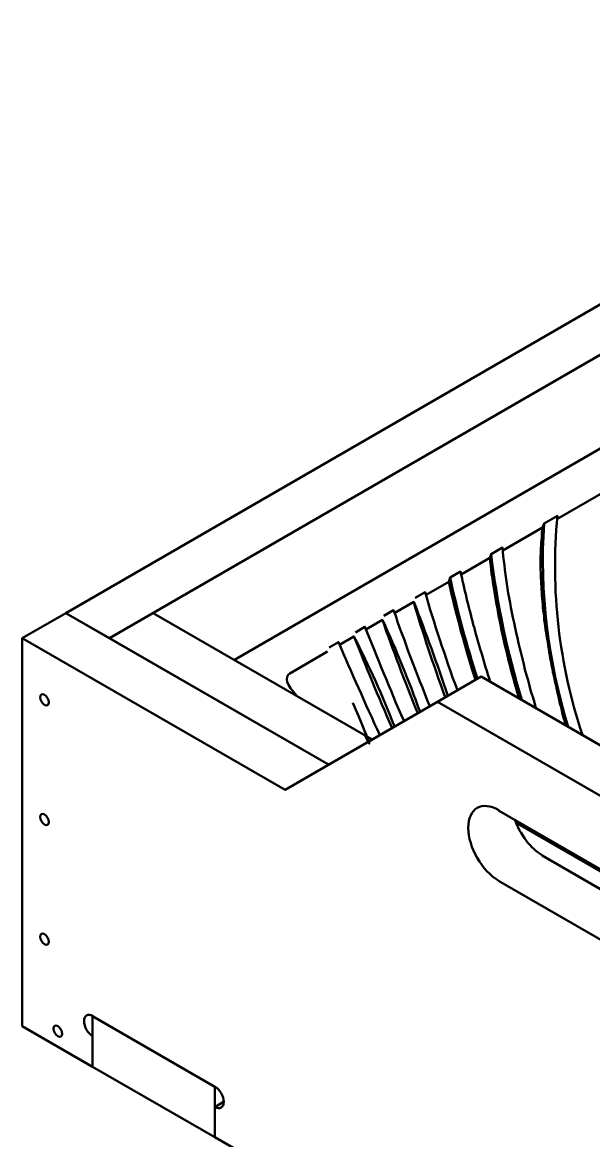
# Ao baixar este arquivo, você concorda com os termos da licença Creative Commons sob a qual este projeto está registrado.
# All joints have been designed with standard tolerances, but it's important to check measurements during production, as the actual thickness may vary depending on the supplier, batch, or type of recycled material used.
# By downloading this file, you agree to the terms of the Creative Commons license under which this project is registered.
# Model space of a CAD drawing. Header units: inches. Extents: x 10737 to 13492, y 903 to 4091.
# Drawn here: x 12962.8 to 13093.7, y 3787 to 4043.2 of the extents above; entities that cross this region are included whole.
import ezdxf

# ---------------------------------------------------------------- set-up
doc = ezdxf.new("R2010")
doc.units = ezdxf.units.IN
doc.header["$MEASUREMENT"] = 0
doc.layers.add('PDF5_Geometry', color=7, linetype='Continuous')

# ---------------------------------------------------------------- blocks, each defined once
blk = doc.blocks.new('Base Mobio')
at = {"layer": 'PDF5_Geometry', "lineweight": 50}
for points in [[(13217.11, 4037.39), (13207.12, 4043.2), (12972.75, 3907.85), (12982.75, 3902.1)], [(13006.87, 3787.76), (13006.87, 3799.31), (12978.86, 3815.48), (12978.86, 3803.92)]]:
    blk.add_lwpolyline(points, close=True, dxfattribs=at)
for points in [[(13197.24, 4004.41), (13011.42, 3897.13)], [(13085.29, 3929.34), (13105.83, 3941.19)], [(13087.27, 3882.16), (13087.09, 3883), (13086.85, 3883.84), (13086.61, 3884.68), (13086.43, 3885.52), (13086.25, 3886.3), (13086.01, 3887.13), (13085.83, 3887.97), (13085.65, 3888.75), (13085.47, 3889.59), (13085.29, 3890.37), (13085.11, 3891.2), (13084.93, 3891.98), (13084.76, 3892.76), (13084.58, 3893.54), (13084.4, 3894.32), (13084.28, 3895.1), (13084.1, 3895.87), (13083.98, 3896.65), (13083.8, 3897.43), (13083.68, 3898.21), (13083.56, 3898.93), (13083.44, 3899.7), (13083.32, 3900.42), (13083.2, 3901.2), (13083.08, 3901.92), (13082.96, 3902.7), (13082.84, 3903.42), (13082.72, 3904.13), (13082.6, 3904.85), (13082.54, 3905.57), (13082.42, 3906.29), (13082.36, 3907.01), (13082.3, 3907.73), (13082.18, 3908.44), (13082.12, 3909.1), (13082.06, 3909.82), (13082, 3910.48), (13081.94, 3911.2), (13081.88, 3911.86), (13081.82, 3912.52), (13081.76, 3913.23), (13081.76, 3913.89), (13081.7, 3914.55), (13081.7, 3915.21), (13081.64, 3915.87), (13081.64, 3916.53), (13081.64, 3917.18), (13081.58, 3917.78), (13081.58, 3918.44), (13081.58, 3919.1), (13081.58, 3919.7), (13081.58, 3920.3), (13081.58, 3920.96), (13081.64, 3921.55), (13081.64, 3922.15), (13081.64, 3922.75), (13081.7, 3923.35), (13081.7, 3923.95), (13081.76, 3924.55), (13081.82, 3925.15), (13081.88, 3925.75), (13081.88, 3926.34), (13081.94, 3926.88), (13082, 3927.48), (13072.9, 3922.15)], [(13069.91, 3920.48), (13070.21, 3921.38), (13072.84, 3922.87), (13072.9, 3921.85), (13073.02, 3920.9), (13073.14, 3919.82), (13073.26, 3918.8), (13073.38, 3917.78), (13073.5, 3916.71), (13073.68, 3915.63), (13073.8, 3914.55), (13073.98, 3913.47), (13074.16, 3912.4), (13074.34, 3911.32), (13074.58, 3910.18), (13074.76, 3909.1), (13075, 3907.97), (13075.24, 3906.83), (13075.48, 3905.63), (13075.72, 3904.49), (13075.96, 3903.36), (13076.25, 3902.16), (13076.49, 3900.96), (13076.79, 3899.76), (13077.09, 3898.57), (13077.39, 3897.37), (13077.69, 3896.17), (13077.99, 3894.92), (13078.35, 3893.66), (13078.71, 3892.46), (13079.01, 3891.2), (13079.37, 3889.89), (13079.79, 3888.63), (13080.15, 3887.37), (13080.51, 3886.06)], [(13076.55, 3888.33), (13076.25, 3889.47), (13075.96, 3890.55), (13075.66, 3891.62), (13075.36, 3892.76), (13075.06, 3893.84), (13074.76, 3894.92), (13074.52, 3895.99), (13074.22, 3897.01), (13073.98, 3898.09), (13073.74, 3899.11), (13073.44, 3900.18), (13073.2, 3901.2), (13073.02, 3902.22), (13072.78, 3903.24), (13072.54, 3904.25), (13072.36, 3905.27), (13072.12, 3906.29), (13071.94, 3907.31), (13071.77, 3908.27), (13071.59, 3909.22), (13071.41, 3910.24), (13071.23, 3911.2), (13071.05, 3912.16), (13070.93, 3913.11), (13070.75, 3914.07), (13070.63, 3914.97), (13070.51, 3915.93), (13070.33, 3916.83), (13070.21, 3917.78), (13070.15, 3918.68), (13070.03, 3919.58), (13069.91, 3920.48), (13063.38, 3916.71)], [(13055.3, 3912.04), (13060.51, 3915.03), (13060.81, 3915.99), (13063.2, 3917.36), (13063.38, 3916.65), (13063.56, 3915.87), (13063.68, 3915.15), (13063.86, 3914.37), (13064.04, 3913.65), (13064.22, 3912.87), (13064.4, 3912.16), (13064.58, 3911.38), (13064.76, 3910.6), (13064.94, 3909.88), (13065.12, 3909.1), (13065.36, 3908.33), (13065.54, 3907.55), (13065.72, 3906.77), (13065.96, 3905.99), (13066.14, 3905.21), (13066.38, 3904.43), (13066.56, 3903.6), (13066.8, 3902.82), (13067.04, 3902.04), (13067.28, 3901.2), (13067.51, 3900.42), (13067.75, 3899.58), (13067.99, 3898.75), (13068.23, 3897.97), (13068.47, 3897.13), (13068.71, 3896.29), (13068.95, 3895.45), (13069.25, 3894.62), (13069.49, 3893.78), (13069.79, 3892.94), (13070.03, 3892.1)], [(13062.49, 3890.19), (13061.95, 3891.62), (13061.41, 3893.12), (13060.93, 3894.56), (13060.39, 3895.99), (13059.91, 3897.43), (13059.43, 3898.87), (13058.95, 3900.3), (13058.48, 3901.74), (13058, 3903.12), (13057.58, 3904.49), (13057.16, 3905.87), (13056.68, 3907.25), (13056.26, 3908.62), (13055.9, 3910), (13055.48, 3911.32), (13055.12, 3912.64), (13052.79, 3911.32)], [(13059.73, 3888.57), (13059.19, 3890.01), (13058.71, 3891.44), (13058.18, 3892.82), (13057.7, 3894.26), (13057.22, 3895.63), (13056.74, 3897.01), (13056.26, 3898.39), (13055.78, 3899.76), (13055.36, 3901.14), (13054.94, 3902.46), (13054.46, 3903.84), (13054.05, 3905.15), (13053.69, 3906.47), (13053.27, 3907.79), (13052.85, 3909.1), (13052.49, 3910.42), (13048.12, 3907.91)], [(13042.97, 3878.87), (12992.75, 3907.85), (12982.75, 3902.1), (13032.97, 3873.13), (12972.75, 3907.85), (12962.75, 3902.1), (12962.75, 3813.2), (12978.86, 3803.92), (12978.86, 3810.81)], [(13056.14, 3886.53), (13055.54, 3887.91), (13055, 3889.35), (13054.46, 3890.79), (13053.87, 3892.16), (13053.33, 3893.6), (13052.79, 3894.98), (13052.31, 3896.35), (13051.77, 3897.73), (13051.23, 3899.11), (13050.75, 3900.48), (13050.27, 3901.86), (13049.74, 3903.18), (13049.26, 3904.55), (13048.78, 3905.87), (13048.36, 3907.19), (13047.88, 3908.5), (13045.66, 3907.19)], [(13053.39, 3884.92), (13052.85, 3886.3), (13052.31, 3887.67), (13051.77, 3889.05), (13051.23, 3890.43), (13050.69, 3891.8), (13050.15, 3893.12), (13049.62, 3894.5), (13049.14, 3895.81), (13048.6, 3897.13), (13048.12, 3898.51), (13047.64, 3899.82), (13047.16, 3901.08), (13046.68, 3902.4), (13046.2, 3903.72), (13045.78, 3904.97), (13045.31, 3906.29), (13041.53, 3904.07)], [(13047.52, 3881.51), (13046.92, 3882.88), (13046.32, 3884.26), (13045.78, 3885.58), (13045.19, 3886.89), (13044.65, 3888.27), (13044.05, 3889.59), (13043.51, 3890.9), (13042.97, 3892.22), (13042.43, 3893.54), (13041.89, 3894.8), (13041.35, 3896.11), (13040.82, 3897.43), (13040.34, 3898.69), (13039.8, 3900), (13039.32, 3901.26), (13038.78, 3902.52), (13035.49, 3900.6)], [(13050.27, 3883.12), (13049.62, 3884.5), (13049.02, 3885.88), (13048.42, 3887.31), (13047.88, 3888.69), (13047.28, 3890.01), (13046.68, 3891.38), (13046.14, 3892.76), (13045.54, 3894.14), (13045.01, 3895.45), (13044.47, 3896.83), (13043.93, 3898.15), (13043.39, 3899.47), (13042.85, 3900.78), (13042.37, 3902.1), (13041.83, 3903.42), (13041.29, 3904.73), (13039.14, 3903.42)], [(13151.92, 3844.81), (13067.93, 3893.3), (13057.94, 3887.55), (13022.98, 3867.32), (12962.75, 3902.1)], [(13044.71, 3879.89), (13044.11, 3881.27), (13043.45, 3882.64), (13042.85, 3884.02), (13042.19, 3885.4), (13041.59, 3886.71), (13041, 3888.09), (13040.4, 3889.41), (13039.8, 3890.73), (13039.2, 3892.04), (13038.6, 3893.36), (13038.06, 3894.68), (13037.46, 3895.99), (13036.92, 3897.31), (13036.33, 3898.63), (13035.79, 3899.94), (13035.25, 3901.2), (13033.09, 3899.94)], [(13024.11, 3894.02), (13032.73, 3899.05)], [(13176.94, 3801.53), (13247.16, 3761), (13237.17, 3755.25), (13186.94, 3784.23), (13151.92, 3844.81), (13141.92, 3839.06), (13057.94, 3887.55)], [(13071.94, 3862.65), (13127.98, 3830.32)], [(13075.84, 3859.9), (13130.43, 3828.41)], [(13079.43, 3857.86), (13079.13, 3858.52)], [(13080.03, 3857.98), (13080.33, 3857.32)], [(13083.92, 3855.29), (13083.62, 3855.94)], [(13134.26, 3822.06), (13081.94, 3852.29)], [(13089.19, 3852.17), (13088.95, 3852.89)], [(13089.78, 3852.35), (13090.08, 3851.69)], [(13093.62, 3849.66), (13093.32, 3850.32)], [(13127.98, 3814.16), (13071.94, 3846.49)], [(12978.86, 3815.48), (13006.87, 3799.31)], [(13008.85, 3795.84), (13006.87, 3794.64), (13006.87, 3787.76), (13193.05, 3680.25), (13193.05, 3687.19)]]:
    blk.add_lwpolyline(points, dxfattribs=at)
blk.add_lwpolyline([(13082, 3927.48), (13082.36, 3928.38), (13085.41, 3930.12, 0.10412), (13091.16, 3879.95)], format="xyb", dxfattribs=at)
for centre, radius, start, end in [((13210.34, 3920.06), 128.25, 176.2797, 197.3535), ((13265.46, 3945.22), 196.7, 186.9615, 196.9193), ((13317.45, 3973.18), 262.94, 192.5636, 197.7962), ((13322.83, 3974.11), 268.89, 192.6922, 197.6633), ((12704.89, 3772.72), 373.88, 18.0993, 21.6112), ((12808.16, 3796.97), 261.13, 19.7505, 24.7475), ((12857.11, 3808.49), 204.56, 21.0207, 27.3657)]:
    blk.add_arc(centre, radius, start, end, dxfattribs=at)
blk.add_ellipse((13032.89, 3899.48), major_axis=(-9.41, 21.53), ratio=0.015311, start_param=2.708788, end_param=4.102108, dxfattribs=at)
for points in [[(13024.12, 3894.08), (13022.71, 3893.27), (13023.29, 3891.39), (13025.71, 3888.9)], [(12967.82, 3889.11), (12967.28, 3889.43), (12966.83, 3889.17), (12966.83, 3888.54)], [(12967.82, 3889.11), (12967.28, 3889.43), (12966.83, 3889.17), (12966.83, 3888.54)], [(12966.83, 3888.54), (12966.83, 3887.9), (12967.28, 3887.13), (12967.83, 3886.81)], [(12966.83, 3888.54), (12966.83, 3887.9), (12967.28, 3887.13), (12967.83, 3886.81)], [(12968.82, 3887.39), (12968.82, 3888.02), (12968.37, 3888.79), (12967.82, 3889.11)], [(12968.82, 3887.39), (12968.82, 3888.02), (12968.37, 3888.79), (12967.82, 3889.11)], [(12967.83, 3886.81), (12968.38, 3886.5), (12968.82, 3886.75), (12968.82, 3887.39)], [(12967.83, 3886.81), (12968.38, 3886.5), (12968.82, 3886.75), (12968.82, 3887.39)], [(13071.99, 3862.7), (13068.12, 3864.94), (13064.99, 3863.13), (13064.99, 3858.66)], [(12967.82, 3861.69), (12967.28, 3862.01), (12966.83, 3861.75), (12966.83, 3861.12)], [(12967.82, 3861.69), (12967.28, 3862.01), (12966.83, 3861.75), (12966.83, 3861.12)], [(12968.82, 3859.97), (12968.82, 3860.6), (12968.37, 3861.37), (12967.82, 3861.69)], [(12968.82, 3859.97), (12968.82, 3860.6), (12968.37, 3861.37), (12967.82, 3861.69)], [(12966.83, 3861.12), (12966.83, 3860.49), (12967.28, 3859.71), (12967.83, 3859.4)], [(12966.83, 3861.12), (12966.83, 3860.49), (12967.28, 3859.71), (12967.83, 3859.4)], [(12967.83, 3859.4), (12968.38, 3859.08), (12968.82, 3859.33), (12968.82, 3859.97)], [(12967.83, 3859.4), (12968.38, 3859.08), (12968.82, 3859.33), (12968.82, 3859.97)], [(13075.66, 3860.61), (13076.82, 3857.12), (13079.29, 3853.9), (13081.99, 3852.34)], [(13064.99, 3858.66), (13064.99, 3854.19), (13068.13, 3848.76), (13071.99, 3846.53)], [(12967.82, 3834.27), (12967.28, 3834.59), (12966.83, 3834.33), (12966.83, 3833.7)], [(12967.82, 3834.27), (12967.28, 3834.59), (12966.83, 3834.33), (12966.83, 3833.7)], [(12966.83, 3833.7), (12966.83, 3833.07), (12967.28, 3832.3), (12967.83, 3831.98)], [(12966.83, 3833.7), (12966.83, 3833.07), (12967.28, 3832.3), (12967.83, 3831.98)], [(12968.82, 3832.55), (12968.82, 3833.18), (12968.37, 3833.95), (12967.82, 3834.27)], [(12968.82, 3832.55), (12968.82, 3833.18), (12968.37, 3833.95), (12967.82, 3834.27)], [(12967.83, 3831.98), (12968.38, 3831.66), (12968.82, 3831.92), (12968.82, 3832.55)], [(12967.83, 3831.98), (12968.38, 3831.66), (12968.82, 3831.92), (12968.82, 3832.55)], [(12978.9, 3815.51), (12977.79, 3816.15), (12976.89, 3815.63), (12976.89, 3814.35)], [(12970.88, 3813.2), (12970.33, 3813.52), (12969.89, 3813.26), (12969.89, 3812.63)], [(12970.88, 3813.2), (12970.33, 3813.52), (12969.89, 3813.26), (12969.89, 3812.63)], [(12969.89, 3812.63), (12969.89, 3811.99), (12970.33, 3811.22), (12970.88, 3810.9)], [(12969.89, 3812.63), (12969.89, 3811.99), (12970.33, 3811.22), (12970.88, 3810.9)], [(12971.87, 3811.48), (12971.87, 3812.11), (12971.42, 3812.88), (12970.88, 3813.2)], [(12971.87, 3811.48), (12971.87, 3812.11), (12971.42, 3812.88), (12970.88, 3813.2)], [(12976.89, 3814.35), (12976.89, 3813.07), (12977.79, 3811.51), (12978.9, 3810.87)], [(12970.88, 3810.9), (12971.43, 3810.59), (12971.87, 3810.84), (12971.87, 3811.48)], [(12970.88, 3810.9), (12971.43, 3810.59), (12971.87, 3810.84), (12971.87, 3811.48)], [(13008.93, 3795.87), (13008.93, 3797.15), (13008.03, 3798.71), (13006.92, 3799.35)], [(13006.92, 3794.7), (13008.03, 3794.06), (13008.93, 3794.58), (13008.93, 3795.87)]]:
    blk.add_open_spline(points, degree=3, dxfattribs=at)

msp = doc.modelspace()

# ---------------------------------------------------------------- block references
msp.add_blockref('Base Mobio', (0, 0))

doc.saveas('drawing.dxf')
